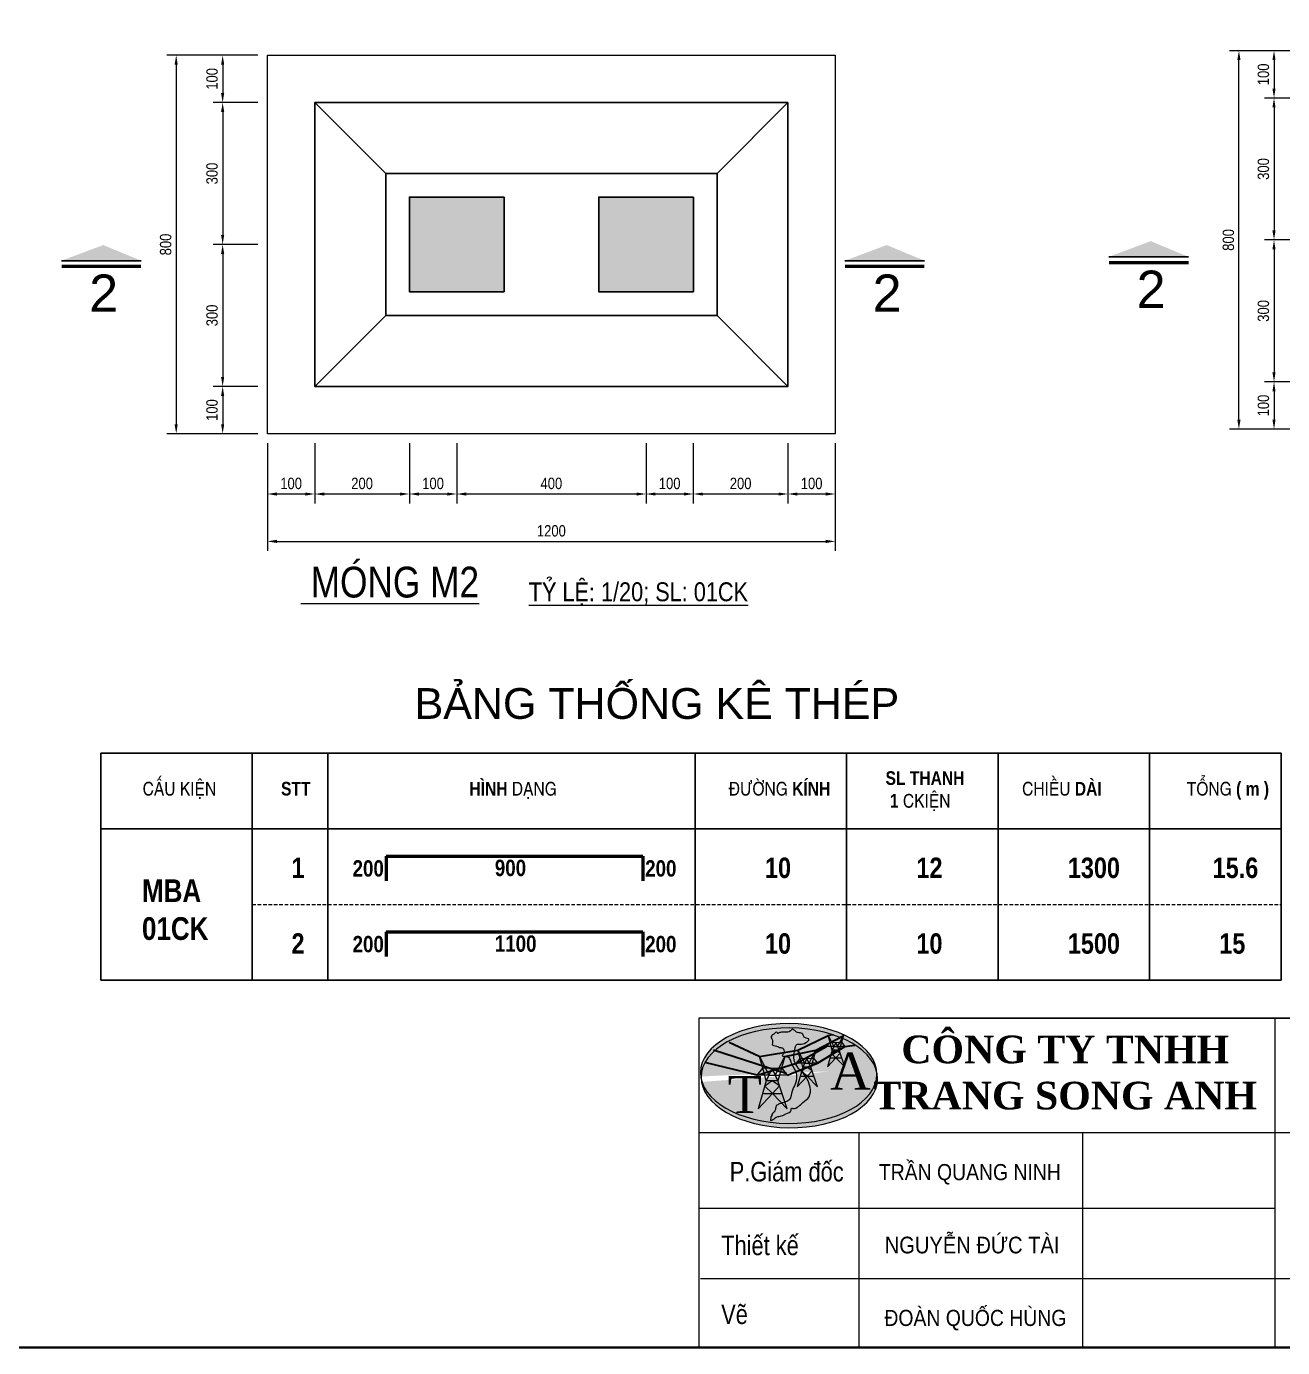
# Model space of a CAD drawing. Header units: millimetres. Extents: x 330554 to 656471, y 11007 to 130943.
# Drawn here: x 468851 to 482124, y 37402 to 51364 of the extents above; entities that cross this region are included whole.
import ezdxf
from ezdxf.enums import TextEntityAlignment as Align

# ---------------------------------------------------------------- set-up
doc = ezdxf.new("R2010")
doc.units = ezdxf.units.MM
doc.header["$LTSCALE"] = 6
doc.linetypes.add('HIDDEN', pattern=[9.525, 6.35, -3.175])
for name, color, linetype, lineweight in [('6', 6, 'Continuous', 50), ('8', 8, 'Continuous', 9), ('Duongcoban', 4, 'Continuous', 30), ('Khung', 7, 'Continuous', 20), ('Khung ten', 7, 'Continuous', 20), ('netlonkhungten', 32, 'Continuous', 35), ('Text', 7, 'Continuous', 13), ('TUONG', 2, 'Continuous', 25)]:
    doc.layers.add(name, color=color, linetype=linetype, lineweight=lineweight)
doc.layers.add('DO', color=1, linetype='Continuous')
doc.layers.add('MONG', color=62, linetype='Continuous')
doc.styles.add('SOLID', font='VHELVEB.TTF')
doc.styles.get("Standard").update_dxf_attribs({"font": 'VHELVCN.TTF', "height": 120})
doc.styles.add('VN', font='VHELVEN.TTF')
doc.styles.add('VNI-Time', font='VTIMESN.TTF', dxfattribs={"width": 0.9})
doc.styles.add('VSIMPLEX', font='VHELVCN.TTF', dxfattribs={"height": 100})
doc.dimstyles.new('kt-20', dxfattribs={"dimtxt": 120, "dimasz": 100, "dimexe": 100, "dimexo": 100, "dimgap": 50, "dimtad": 1, "dimtoh": 1, "dimdec": 0, "dimlfac": 0.2, "dimzin": 1, "dimdsep": 46, "dimtxsty": 'Standard', "dimcen": 50, "dimdle": 100, "dimclrd": 8, "dimclre": 8, "dimclrt": 7, "dimadec": 0, "dimazin": 0, "dimtfac": 1, "dimtdec": 0, "dimtix": 1, "dimtofl": 0, "dimtmove": 0, "dimatfit": 3, "dimfxl": 100, "dimtolj": 1, "dimtzin": 1, "dimlwd": 9, "dimlwe": 5, "dimarcsym": 0})

# ---------------------------------------------------------------- blocks, each defined once
blk = doc.blocks.new('*D512')
at = {"layer": '8', "color": 8, "lineweight": 5, "transparency": 16777216}
for p, q in [((471298, 51060), (470825, 51060)), ((471298, 50560), (470825, 50560))]:
    blk.add_line(p, q, dxfattribs=at)
at = {"layer": '8', "color": 8, "lineweight": 9, "transparency": 16777216}
blk.add_line((470925, 50960), (470925, 50660), dxfattribs=at)
at = {"layer": '8', "color": 8, "transparency": 16777216}
for points in [[(470908, 50960), (470941, 50960), (470925, 51060)], [(470908, 50660), (470941, 50660), (470925, 50560)]]:
    blk.add_solid(points, dxfattribs=at)
at = {"layer": 'Defpoints', "color": 0, "transparency": 16777216}
for p in [(471398, 51060), (470925, 50560), (471398, 50560)]:
    blk.add_point(p, dxfattribs=at)
at = {"layer": '8', "color": 7, "transparency": 16777216, "insert": (470813, 50810), "char_height": 120, "attachment_point": 5, "rotation": 90}
blk.add_mtext('\\A1;100', dxfattribs=at)
blk = doc.blocks.new('*D390')
at = {"layer": '8', "color": 8, "lineweight": 5, "transparency": 16777216}
for p, q in [((471298, 50560), (470825, 50560)), ((471298, 49060), (470825, 49060))]:
    blk.add_line(p, q, dxfattribs=at)
at = {"layer": '8', "color": 8, "lineweight": 9, "transparency": 16777216}
blk.add_line((470925, 50460), (470925, 49160), dxfattribs=at)
at = {"layer": '8', "color": 8, "transparency": 16777216}
for points in [[(470908, 50460), (470941, 50460), (470925, 50560)], [(470908, 49160), (470941, 49160), (470925, 49060)]]:
    blk.add_solid(points, dxfattribs=at)
at = {"layer": 'Defpoints', "color": 0, "transparency": 16777216}
for p in [(471398, 50560), (470925, 49060), (471398, 49060)]:
    blk.add_point(p, dxfattribs=at)
at = {"layer": '8', "color": 7, "transparency": 16777216, "insert": (470813, 49810), "char_height": 120, "attachment_point": 5, "rotation": 90}
blk.add_mtext('\\A1;300', dxfattribs=at)
blk = doc.blocks.new('*D513')
at = {"layer": '8', "color": 8, "lineweight": 5, "transparency": 16777216}
for p, q in [((471298, 49060), (470825, 49060)), ((471298, 47560), (470825, 47560))]:
    blk.add_line(p, q, dxfattribs=at)
at = {"layer": '8', "color": 8, "lineweight": 9, "transparency": 16777216}
blk.add_line((470925, 48960), (470925, 47660), dxfattribs=at)
at = {"layer": '8', "color": 8, "transparency": 16777216}
for points in [[(470908, 48960), (470941, 48960), (470925, 49060)], [(470908, 47660), (470941, 47660), (470925, 47560)]]:
    blk.add_solid(points, dxfattribs=at)
at = {"layer": 'Defpoints', "color": 0, "transparency": 16777216}
for p in [(471398, 49060), (470925, 47560), (471398, 47560)]:
    blk.add_point(p, dxfattribs=at)
at = {"layer": '8', "color": 7, "transparency": 16777216, "insert": (470813, 48310), "char_height": 120, "attachment_point": 5, "rotation": 90}
blk.add_mtext('\\A1;300', dxfattribs=at)
blk = doc.blocks.new('*D514')
at = {"layer": '8', "color": 8, "lineweight": 5, "transparency": 16777216}
for p, q in [((471298, 47560), (470825, 47560)), ((471298, 47060), (470825, 47060))]:
    blk.add_line(p, q, dxfattribs=at)
at = {"layer": '8', "color": 8, "lineweight": 9, "transparency": 16777216}
blk.add_line((470925, 47460), (470925, 47160), dxfattribs=at)
at = {"layer": '8', "color": 8, "transparency": 16777216}
for points in [[(470908, 47460), (470941, 47460), (470925, 47560)], [(470908, 47160), (470941, 47160), (470925, 47060)]]:
    blk.add_solid(points, dxfattribs=at)
at = {"layer": 'Defpoints', "color": 0, "transparency": 16777216}
for p in [(471398, 47560), (470925, 47060), (471398, 47060)]:
    blk.add_point(p, dxfattribs=at)
at = {"layer": '8', "color": 7, "transparency": 16777216, "insert": (470813, 47310), "char_height": 120, "attachment_point": 5, "rotation": 90}
blk.add_mtext('\\A1;100', dxfattribs=at)
blk = doc.blocks.new('*D515')
at = {"layer": '8', "color": 8, "lineweight": 5, "transparency": 16777216}
for p, q in [((471298, 51060), (470334, 51060)), ((471298, 47060), (470334, 47060))]:
    blk.add_line(p, q, dxfattribs=at)
at = {"layer": '8', "color": 8, "lineweight": 9, "transparency": 16777216}
blk.add_line((470434, 50960), (470434, 47160), dxfattribs=at)
at = {"layer": '8', "color": 8, "transparency": 16777216}
for points in [[(470417, 50960), (470450, 50960), (470434, 51060)], [(470417, 47160), (470450, 47160), (470434, 47060)]]:
    blk.add_solid(points, dxfattribs=at)
at = {"layer": 'Defpoints', "color": 0, "transparency": 16777216}
for p in [(471398, 51060), (470434, 47060), (471398, 47060)]:
    blk.add_point(p, dxfattribs=at)
at = {"layer": '8', "color": 7, "transparency": 16777216, "insert": (470323, 49060), "char_height": 120, "attachment_point": 5, "rotation": 90}
blk.add_mtext('\\A1;800', dxfattribs=at)
blk = doc.blocks.new('*D516')
at = {"layer": '8', "color": 8, "lineweight": 5, "transparency": 16777216}
for p, q in [((471398, 46960), (471398, 46323)), ((471898, 46960), (471898, 46323))]:
    blk.add_line(p, q, dxfattribs=at)
at = {"layer": '8', "color": 8, "lineweight": 9, "transparency": 16777216}
blk.add_line((471498, 46423), (471798, 46423), dxfattribs=at)
at = {"layer": '8', "color": 8, "transparency": 16777216}
for points in [[(471498, 46439), (471498, 46406), (471398, 46423)], [(471798, 46439), (471798, 46406), (471898, 46423)]]:
    blk.add_solid(points, dxfattribs=at)
at = {"layer": 'Defpoints', "color": 0, "transparency": 16777216}
for p in [(471398, 47060), (471898, 47060), (471898, 46423)]:
    blk.add_point(p, dxfattribs=at)
at = {"layer": '8', "color": 7, "transparency": 16777216, "insert": (471648, 46534), "char_height": 120, "attachment_point": 5}
blk.add_mtext('\\A1;100', dxfattribs=at)
blk = doc.blocks.new('*D391')
at = {"layer": '8', "color": 8, "lineweight": 5, "transparency": 16777216}
for p, q in [((471898, 46960), (471898, 46323)), ((472898, 46960), (472898, 46323))]:
    blk.add_line(p, q, dxfattribs=at)
at = {"layer": '8', "color": 8, "lineweight": 9, "transparency": 16777216}
blk.add_line((471998, 46423), (472798, 46423), dxfattribs=at)
at = {"layer": '8', "color": 8, "transparency": 16777216}
for points in [[(471998, 46439), (471998, 46406), (471898, 46423)], [(472798, 46439), (472798, 46406), (472898, 46423)]]:
    blk.add_solid(points, dxfattribs=at)
at = {"layer": 'Defpoints', "color": 0, "transparency": 16777216}
for p in [(471898, 47060), (472898, 47060), (472898, 46423)]:
    blk.add_point(p, dxfattribs=at)
at = {"layer": '8', "color": 7, "transparency": 16777216, "insert": (472398, 46534), "char_height": 120, "attachment_point": 5}
blk.add_mtext('\\A1;200', dxfattribs=at)
blk = doc.blocks.new('*D392')
at = {"layer": '8', "color": 8, "lineweight": 5, "transparency": 16777216}
for p, q in [((472898, 46960), (472898, 46323)), ((473398, 46960), (473398, 46323))]:
    blk.add_line(p, q, dxfattribs=at)
at = {"layer": '8', "color": 8, "lineweight": 9, "transparency": 16777216}
blk.add_line((472998, 46423), (473298, 46423), dxfattribs=at)
at = {"layer": '8', "color": 8, "transparency": 16777216}
for points in [[(472998, 46439), (472998, 46406), (472898, 46423)], [(473298, 46439), (473298, 46406), (473398, 46423)]]:
    blk.add_solid(points, dxfattribs=at)
at = {"layer": 'Defpoints', "color": 0, "transparency": 16777216}
for p in [(472898, 47060), (473398, 47060), (473398, 46423)]:
    blk.add_point(p, dxfattribs=at)
at = {"layer": '8', "color": 7, "transparency": 16777216, "insert": (473148, 46534), "char_height": 120, "attachment_point": 5}
blk.add_mtext('\\A1;100', dxfattribs=at)
blk = doc.blocks.new('*D393')
at = {"layer": '8', "color": 8, "lineweight": 5, "transparency": 16777216}
for p, q in [((473398, 46960), (473398, 46323)), ((475398, 46960), (475398, 46323))]:
    blk.add_line(p, q, dxfattribs=at)
at = {"layer": '8', "color": 8, "lineweight": 9, "transparency": 16777216}
blk.add_line((473498, 46423), (475298, 46423), dxfattribs=at)
at = {"layer": '8', "color": 8, "transparency": 16777216}
for points in [[(473498, 46439), (473498, 46406), (473398, 46423)], [(475298, 46439), (475298, 46406), (475398, 46423)]]:
    blk.add_solid(points, dxfattribs=at)
at = {"layer": 'Defpoints', "color": 0, "transparency": 16777216}
for p in [(473398, 47060), (475398, 47060), (475398, 46423)]:
    blk.add_point(p, dxfattribs=at)
at = {"layer": '8', "color": 7, "transparency": 16777216, "insert": (474398, 46534), "char_height": 120, "attachment_point": 5}
blk.add_mtext('\\A1;400', dxfattribs=at)
blk = doc.blocks.new('*D394')
at = {"layer": '8', "color": 8, "lineweight": 5, "transparency": 16777216}
for p, q in [((475398, 46960), (475398, 46323)), ((475898, 46960), (475898, 46323))]:
    blk.add_line(p, q, dxfattribs=at)
at = {"layer": '8', "color": 8, "lineweight": 9, "transparency": 16777216}
blk.add_line((475498, 46423), (475798, 46423), dxfattribs=at)
at = {"layer": '8', "color": 8, "transparency": 16777216}
for points in [[(475498, 46439), (475498, 46406), (475398, 46423)], [(475798, 46439), (475798, 46406), (475898, 46423)]]:
    blk.add_solid(points, dxfattribs=at)
at = {"layer": 'Defpoints', "color": 0, "transparency": 16777216}
for p in [(475398, 47060), (475898, 47060), (475898, 46423)]:
    blk.add_point(p, dxfattribs=at)
at = {"layer": '8', "color": 7, "transparency": 16777216, "insert": (475648, 46534), "char_height": 120, "attachment_point": 5}
blk.add_mtext('\\A1;100', dxfattribs=at)
blk = doc.blocks.new('*D395')
at = {"layer": '8', "color": 8, "lineweight": 5, "transparency": 16777216}
for p, q in [((475898, 46960), (475898, 46323)), ((476898, 46960), (476898, 46323))]:
    blk.add_line(p, q, dxfattribs=at)
at = {"layer": '8', "color": 8, "lineweight": 9, "transparency": 16777216}
blk.add_line((475998, 46423), (476798, 46423), dxfattribs=at)
at = {"layer": '8', "color": 8, "transparency": 16777216}
for points in [[(475998, 46439), (475998, 46406), (475898, 46423)], [(476798, 46439), (476798, 46406), (476898, 46423)]]:
    blk.add_solid(points, dxfattribs=at)
at = {"layer": 'Defpoints', "color": 0, "transparency": 16777216}
for p in [(475898, 47060), (476898, 47060), (476898, 46423)]:
    blk.add_point(p, dxfattribs=at)
at = {"layer": '8', "color": 7, "transparency": 16777216, "insert": (476398, 46534), "char_height": 120, "attachment_point": 5}
blk.add_mtext('\\A1;200', dxfattribs=at)
blk = doc.blocks.new('*D517')
at = {"layer": '8', "color": 8, "lineweight": 5, "transparency": 16777216}
for p, q in [((476898, 46960), (476898, 46323)), ((477398, 46960), (477398, 46323))]:
    blk.add_line(p, q, dxfattribs=at)
at = {"layer": '8', "color": 8, "lineweight": 9, "transparency": 16777216}
blk.add_line((476998, 46423), (477298, 46423), dxfattribs=at)
at = {"layer": '8', "color": 8, "transparency": 16777216}
for points in [[(476998, 46439), (476998, 46406), (476898, 46423)], [(477298, 46439), (477298, 46406), (477398, 46423)]]:
    blk.add_solid(points, dxfattribs=at)
at = {"layer": 'Defpoints', "color": 0, "transparency": 16777216}
for p in [(476898, 47060), (477398, 47060), (477398, 46423)]:
    blk.add_point(p, dxfattribs=at)
at = {"layer": '8', "color": 7, "transparency": 16777216, "insert": (477148, 46534), "char_height": 120, "attachment_point": 5}
blk.add_mtext('\\A1;100', dxfattribs=at)
blk = doc.blocks.new('*D518')
at = {"layer": '8', "color": 8, "lineweight": 5, "transparency": 16777216}
for p, q in [((471398, 46960), (471398, 45822)), ((477398, 46960), (477398, 45822))]:
    blk.add_line(p, q, dxfattribs=at)
at = {"layer": '8', "color": 8, "lineweight": 9, "transparency": 16777216}
blk.add_line((471498, 45922), (477298, 45922), dxfattribs=at)
at = {"layer": '8', "color": 8, "transparency": 16777216}
for points in [[(471498, 45939), (471498, 45905), (471398, 45922)], [(477298, 45939), (477298, 45905), (477398, 45922)]]:
    blk.add_solid(points, dxfattribs=at)
at = {"layer": 'Defpoints', "color": 0, "transparency": 16777216}
for p in [(471398, 47060), (477398, 47060), (477398, 45922)]:
    blk.add_point(p, dxfattribs=at)
at = {"layer": '8', "color": 7, "transparency": 16777216, "insert": (474398, 46033), "char_height": 120, "attachment_point": 5}
blk.add_mtext('\\A1;1200', dxfattribs=at)
blk = doc.blocks.new('74')
at = {"layer": '6'}
blk.add_line((794681.6, -25891.6), (796376.4, -25891.6), dxfattribs=at)
at = {"layer": '6', "linetype": 'ByBlock'}
for p, q in [((794681.6, -25891.6), (794681.6, -26055.8)), ((796376.4, -25891.6), (796376.4, -26055.8))]:
    blk.add_line(p, q, dxfattribs=at)
blk = doc.blocks.new('*D487')
at = {"layer": '8', "color": 8, "lineweight": 5, "transparency": 16777216}
for p, q in [((482459, 47608), (481934, 47608)), ((482459, 47108), (481934, 47108))]:
    blk.add_line(p, q, dxfattribs=at)
at = {"layer": '8', "color": 8, "lineweight": 9, "transparency": 16777216}
blk.add_line((482034, 47508), (482034, 47208), dxfattribs=at)
at = {"layer": '8', "color": 8, "transparency": 16777216}
for points in [[(482017, 47508), (482050, 47508), (482034, 47608)], [(482017, 47208), (482050, 47208), (482034, 47108)]]:
    blk.add_solid(points, dxfattribs=at)
at = {"layer": 'Defpoints', "color": 0, "transparency": 16777216}
for p in [(482559, 47608), (482034, 47108), (482559, 47108)]:
    blk.add_point(p, dxfattribs=at)
at = {"layer": '8', "color": 7, "transparency": 16777216, "insert": (481922, 47358), "char_height": 120, "attachment_point": 5, "rotation": 90}
blk.add_mtext('\\A1;100', dxfattribs=at)
blk = doc.blocks.new('*D367')
at = {"layer": '8', "color": 8, "lineweight": 5, "transparency": 16777216}
for p, q in [((482459, 49108), (481934, 49108)), ((482459, 47608), (481934, 47608))]:
    blk.add_line(p, q, dxfattribs=at)
at = {"layer": '8', "color": 8, "lineweight": 9, "transparency": 16777216}
blk.add_line((482034, 49008), (482034, 47708), dxfattribs=at)
at = {"layer": '8', "color": 8, "transparency": 16777216}
for points in [[(482017, 49008), (482050, 49008), (482034, 49108)], [(482017, 47708), (482050, 47708), (482034, 47608)]]:
    blk.add_solid(points, dxfattribs=at)
at = {"layer": 'Defpoints', "color": 0, "transparency": 16777216}
for p in [(482559, 49108), (482034, 47608), (482559, 47608)]:
    blk.add_point(p, dxfattribs=at)
at = {"layer": '8', "color": 7, "transparency": 16777216, "insert": (481922, 48358), "char_height": 120, "attachment_point": 5, "rotation": 90}
blk.add_mtext('\\A1;300', dxfattribs=at)
blk = doc.blocks.new('*D368')
at = {"layer": '8', "color": 8, "lineweight": 5, "transparency": 16777216}
for p, q in [((482459, 50608), (481934, 50608)), ((482459, 49108), (481934, 49108))]:
    blk.add_line(p, q, dxfattribs=at)
at = {"layer": '8', "color": 8, "lineweight": 9, "transparency": 16777216}
blk.add_line((482034, 50508), (482034, 49208), dxfattribs=at)
at = {"layer": '8', "color": 8, "transparency": 16777216}
for points in [[(482017, 50508), (482050, 50508), (482034, 50608)], [(482017, 49208), (482050, 49208), (482034, 49108)]]:
    blk.add_solid(points, dxfattribs=at)
at = {"layer": 'Defpoints', "color": 0, "transparency": 16777216}
for p in [(482559, 50608), (482034, 49108), (482559, 49108)]:
    blk.add_point(p, dxfattribs=at)
at = {"layer": '8', "color": 7, "transparency": 16777216, "insert": (481922, 49858), "char_height": 120, "attachment_point": 5, "rotation": 90}
blk.add_mtext('\\A1;300', dxfattribs=at)
blk = doc.blocks.new('*D488')
at = {"layer": '8', "color": 8, "lineweight": 5, "transparency": 16777216}
for p, q in [((482459, 51108), (481934, 51108)), ((482459, 50608), (481934, 50608))]:
    blk.add_line(p, q, dxfattribs=at)
at = {"layer": '8', "color": 8, "lineweight": 9, "transparency": 16777216}
blk.add_line((482034, 51008), (482034, 50708), dxfattribs=at)
at = {"layer": '8', "color": 8, "transparency": 16777216}
for points in [[(482017, 51008), (482050, 51008), (482034, 51108)], [(482017, 50708), (482050, 50708), (482034, 50608)]]:
    blk.add_solid(points, dxfattribs=at)
at = {"layer": 'Defpoints', "color": 0, "transparency": 16777216}
for p in [(482559, 51108), (482034, 50608), (482559, 50608)]:
    blk.add_point(p, dxfattribs=at)
at = {"layer": '8', "color": 7, "transparency": 16777216, "insert": (481922, 50858), "char_height": 120, "attachment_point": 5, "rotation": 90}
blk.add_mtext('\\A1;100', dxfattribs=at)
blk = doc.blocks.new('*D490')
at = {"layer": '8', "color": 8, "lineweight": 5, "transparency": 16777216}
for p, q in [((482459, 51108), (481563, 51108)), ((482459, 47108), (481563, 47108))]:
    blk.add_line(p, q, dxfattribs=at)
at = {"layer": '8', "color": 8, "lineweight": 9, "transparency": 16777216}
blk.add_line((481663, 47208), (481663, 51008), dxfattribs=at)
at = {"layer": '8', "color": 8, "transparency": 16777216}
for points in [[(481646, 51008), (481680, 51008), (481663, 51108)], [(481646, 47208), (481680, 47208), (481663, 47108)]]:
    blk.add_solid(points, dxfattribs=at)
at = {"layer": 'Defpoints', "color": 0, "transparency": 16777216}
for p in [(481663, 51108), (482559, 51108), (482559, 47108)]:
    blk.add_point(p, dxfattribs=at)
at = {"layer": '8', "color": 7, "transparency": 16777216, "insert": (481552, 49108), "char_height": 120, "attachment_point": 5, "rotation": 90}
blk.add_mtext('\\A1;800', dxfattribs=at)
blk = doc.blocks.new('COTLOGO')
at = {"layer": 'Khung'}
for p, q in [((31212.1, 146981.8), (31220.3, 146966)), ((31216.6, 146966), (31212.1, 146981.8)), ((31238.4, 146966.1), (31246.5, 146981.8)), ((31246.5, 146981.8), (31242.1, 146966.5)), ((31246.5, 146981.8), (31242.1, 146966.5)), ((31209, 146956.8), (31216.6, 146966)), ((31220.3, 146966), (31216.6, 146966)), ((31219.3, 146956.8), (31216.6, 146966)), ((31220.3, 146966), (31238.6, 146966.4)), ((31220.3, 146966), (31225, 146956.8)), ((31229.3, 146966.2), (31221.5, 146949)), ((31237.1, 146949), (31229.3, 146966.2)), ((31233.6, 146956.8), (31238.4, 146966.1)), ((31238.6, 146966.4), (31242.1, 146966.5)), ((31242.1, 146966.5), (31239.3, 146956.8)), ((31242.1, 146966.5), (31249.6, 146956.8)), ((31219.3, 146956.8), (31209, 146956.8)), ((31221.5, 146949), (31210.6, 146911.5)), ((31225, 146956.8), (31219.3, 146956.8)), ((31221.5, 146949), (31219.3, 146956.8)), ((31229.3, 146949), (31219.3, 146941.7)), ((31237.1, 146949), (31221.5, 146949)), ((31225, 146956.8), (31233.6, 146956.8)), ((31239.4, 146942.1), (31229.3, 146949)), ((31233.6, 146956.8), (31239.3, 146956.8)), ((31239.3, 146956.8), (31237.1, 146949)), ((31249.6, 146911.5), (31237.1, 146949)), ((31249.6, 146956.8), (31239.3, 146956.8)), ((31210.6, 146911.5), (31229.7, 146931.8)), ((31216.5, 146931.8), (31242.8, 146931.8)), ((31219.3, 146941.7), (31229.7, 146931.8)), ((31229.7, 146931.8), (31239.4, 146942.1)), ((31229.7, 146931.8), (31249.6, 146911.5))]:
    blk.add_line(p, q, dxfattribs=at)
blk.add_lwpolyline([(31237.1, 146949), (31229.3, 146966.2), (31221.5, 146949)], dxfattribs=at)
blk = doc.blocks.new('LOGOTRANGSONGANH')
at = {"layer": 'Duongcoban'}
h = blk.add_hatch(color=2, dxfattribs=at)
edge = h.paths.add_edge_path()
edge.add_ellipse((31307.7, 148603.9), major_axis=(-401.5, 4.4), ratio=0.565575, start_angle=-176.76663, end_angle=8.26912)
edge.add_line((30908.8, 148589.6), (30909.5, 148589.8))
edge.add_ellipse((31311, 148584), major_axis=(-401.5, 4.4), ratio=0.565575, start_angle=235.14402, end_angle=359.62254, ccw=False)
edge.add_line((31542.5, 148767.8), (31555.4, 148774.6))
edge.add_line((31555.4, 148774.6), (31556.7, 148777))
edge.add_line((31556.7, 148777), (31552.8, 148763.5))
edge.add_ellipse((31311, 148584), major_axis=(-401.5, 4.4), ratio=0.565575, start_angle=188.26912, end_angle=233.32082, ccw=False)
at = {"layer": 'Khung ten'}
h = blk.add_hatch(color=256, dxfattribs=at)
edge = h.paths.add_edge_path()
edge.add_ellipse((31311, 148584), major_axis=(-401.5, 4.4), ratio=0.565575, start_angle=188.26912, end_angle=359.62254, ccw=False)
edge.add_ellipse((31307.7, 148603.9), major_axis=(-401.5, 4.4), ratio=0.565575, start_angle=-176.76663, end_angle=8.26912)
edge.add_line((30908.8, 148589.6), (30909.5, 148589.8))
h = blk.add_hatch(color=256, dxfattribs=at)
edge = h.paths.add_edge_path()
edge.add_ellipse((31307.7, 148603.9), major_axis=(-401.5, 4.4), ratio=0.565575, start_angle=8.26912, end_angle=183.23337, ccw=False)
edge.add_ellipse((31311, 148584), major_axis=(-401.5, 4.4), ratio=0.565575, start_angle=3.23337, end_angle=188.26912)
h = blk.add_hatch(color=256, dxfattribs=at)
edge = h.paths.add_edge_path()
edge.add_ellipse((31307.7, 148603.9), major_axis=(-401.5, 4.4), ratio=0.565575, start_angle=8.26912, end_angle=183.23337, ccw=False)
edge.add_ellipse((31311, 148584), major_axis=(-401.5, 4.4), ratio=0.565575, start_angle=3.23337, end_angle=188.26912)
at = {"layer": 'Text'}
h = blk.add_hatch(color=256, dxfattribs=at)
h.set_gradient(color1=(0, 0, 255), one_color=1, tint=1)
edge = h.paths.add_edge_path()
edge.add_ellipse((31307.7, 148603.9), major_axis=(-401.5, 4.4), ratio=0.565575, start_angle=-176.76663, end_angle=8.26912)
edge.add_line((30908.8, 148589.6), (30909.5, 148589.8))
edge.add_ellipse((31311, 148584), major_axis=(-401.5, 4.4), ratio=0.565575, start_angle=235.14402, end_angle=359.62254, ccw=False)
edge.add_line((31542.5, 148767.8), (31555.4, 148774.6))
edge.add_line((31555.4, 148774.6), (31556.7, 148777))
edge.add_line((31556.7, 148777), (31552.8, 148763.5))
edge.add_ellipse((31311, 148584), major_axis=(-401.5, 4.4), ratio=0.565575, start_angle=188.26912, end_angle=233.32082, ccw=False)
edge = h.paths.add_edge_path()
edge.add_ellipse((31311, 148584), major_axis=(-401.5, 4.4), ratio=0.565575, start_angle=3.23337, end_angle=188.26912)
edge.add_ellipse((31307.7, 148603.9), major_axis=(-401.5, 4.4), ratio=0.565575, start_angle=8.26912, end_angle=183.23337, ccw=False)
h = blk.add_hatch(color=256, dxfattribs=at)
edge = h.paths.add_edge_path()
edge.add_spline(control_points=[(31279.9, 148791.4), (31283.4, 148791.8), (31295.3, 148793), (31313.1, 148790.9), (31323.4, 148810.8), (31337.4, 148796.4), (31350.8, 148787.1), (31371.9, 148791.4), (31374.9, 148771.1), (31385.9, 148763.4), (31413.3, 148762.3), (31371.5, 148729.4), (31343.7, 148741.8), (31332.6, 148703.2), (31327.1, 148670.8), (31343.4, 148638.6), (31359.3, 148619.3), (31378.1, 148601.9), (31395.9, 148574.6), (31407.7, 148541.4), (31408, 148495.7), (31374.7, 148474.5), (31353.3, 148453.3), (31335.3, 148442.5), (31318.6, 148447.2), (31320.8, 148426.5), (31298.6, 148424.6), (31285.2, 148413.6), (31273.9, 148411.1), (31264.6, 148408.4), (31254.7, 148408.1), (31243.9, 148400.6), (31237, 148393.9), (31223.3, 148386.5), (31227.5, 148398.4), (31225.2, 148405), (31230.4, 148409.7), (31231.6, 148422.1), (31250.3, 148432), (31246.5, 148457.6), (31270.8, 148467.7), (31291, 148473.3), (31320.7, 148486.8), (31319.7, 148524.4), (31341.9, 148559.4), (31348.7, 148603.4), (31326, 148635.2), (31316.7, 148659.3), (31308.4, 148685.3), (31269.6, 148678.7), (31287.9, 148696.8), (31287.8, 148710.2), (31280.9, 148721.7), (31266.5, 148721.2), (31255, 148730.6), (31227.7, 148731.3), (31240.1, 148753.8), (31222.9, 148768.5), (31235, 148781.8), (31243.7, 148784.8), (31248.4, 148791.4), (31256.5, 148792.8), (31258.4, 148783.2), (31263.4, 148790.3), (31270.6, 148791.3), (31276.6, 148791.4), (31279.9, 148791.4)], knot_values=[0, 0, 0, 0, 10.773567, 36.453253, 45.467944, 66.304528, 75.394476, 97.72162, 113.438285, 125.691122, 137.561709, 178.241766, 199.70113, 215.454863, 279.050772, 301.404412, 320.192795, 354.292474, 377.700084, 416.933464, 461.046809, 499.368775, 526.36929, 553.493597, 559.326846, 568.25424, 596.840814, 609.577735, 620.601304, 630.959304, 638.68193, 649.840298, 667.688051, 673.556752, 684.49326, 689.149317, 694.14707, 702.739777, 724.96225, 747.389868, 765.56329, 794.088827, 815.415753, 854.767285, 890.123291, 942.363889, 973.99518, 1003.178887, 1022.105113, 1049.27204, 1062.832724, 1076.02929, 1089.833819, 1096.09008, 1116.705884, 1137.436129, 1150.673139, 1174.702872, 1185.098835, 1197.262798, 1201.670622, 1209.468078, 1215.08546, 1219.532908, 1227.492771, 1237.449043, 1237.449043, 1237.449043, 1237.449043], degree=3, periodic=0)
at = {"color": 7}
blk.add_line((31487.9, 148776.7), (31513.4, 148779.4), dxfattribs=at)
at = {"layer": 'Duongcoban', "color": 2}
for p, q in [((31350.2, 148709.8), (31487, 148777)), ((31431.5, 148709.8), (31555.4, 148774.6)), ((31299.6, 148601.7), (30966.6, 148709.8)), ((31174.4, 148681.3), (31037.8, 148745.7)), ((31174.6, 148681.4), (31350.2, 148709.8)), ((31290.7, 148681.4), (31431.5, 148709.8)), ((31342.8, 148650.6), (31480.7, 148726.3)), ((31438.9, 148650.6), (31563, 148726.3)), ((31563, 148726.3), (31608.3, 148733.1)), ((31164.1, 148596.9), (30927.1, 148654.6)), ((31164.1, 148596.9), (31342.8, 148650.6)), ((31301.3, 148596.9), (31438.9, 148650.6))]:
    blk.add_line(p, q, dxfattribs=at)
at = {"layer": 'Text', "extrusion": (0, 0, -1)}
for centre in [(31307.7, 148603.9), (31311, 148584)]:
    blk.add_ellipse(centre, major_axis=(-401.5, 4.4), ratio=0.565575, dxfattribs=at)
at = {"layer": 'Text'}
blk.add_spline([(31279.9, 148791.4), (31290.6, 148792.2), (31315.7, 148797.8), (31321.7, 148804.6), (31340.1, 148794.9), (31347.9, 148790.2), (31369.8, 148785.5), (31377, 148771.6), (31386.9, 148764.4), (31398.5, 148761.6), (31366.2, 148736.9), (31344.7, 148736), (31338.1, 148721.7), (31334.8, 148658.2), (31344.7, 148638.2), (31356.3, 148623.4), (31379.5, 148598.4), (31392.4, 148578.8), (31405.1, 148541.8), (31400.7, 148497.9), (31372.9, 148471.5), (31352.4, 148454), (31326.7, 148445.2), (31320.9, 148445.5), (31318.8, 148436.8), (31295.3, 148420.6), (31284.3, 148414.1), (31273.7, 148410.9), (31263.6, 148408.7), (31256, 148407.5), (31246.3, 148402), (31232, 148391.3), (31226.5, 148389.2), (31226.4, 148400.1), (31226.2, 148404.8), (31228.9, 148408.9), (31231.9, 148417), (31245.7, 148434.4), (31251.4, 148456.1), (31266.8, 148465.7), (31293.7, 148475), (31312.1, 148485.9), (31323.5, 148523.5), (31337.3, 148556.1), (31341.5, 148608.2), (31326.9, 148636.2), (31315.6, 148663.2), (31305.1, 148678.9), (31278.7, 148685.3), (31285.7, 148696.9), (31286.5, 148710.1), (31278, 148720.9), (31271.7, 148721.7), (31252.3, 148728.7), (31233, 148736.2), (31235.1, 148749.2), (31228.4, 148772.3), (31234.8, 148780.4), (31245, 148787.1), (31248.1, 148790.2), (31255.9, 148790.2), (31259, 148785.5), (31262.5, 148788.4), (31270, 148791), (31279.9, 148791.4)], degree=3, dxfattribs=at)
at = {"layer": 'Duongcoban', "color": 2}
for p, xscale, yscale, zscale in [((-31811.2, -149302), 2.028000000002066, 2.028000000005704, 2.028000000000612), ((-42497.7, -199049.1), 2.366000000001804, 2.36600000000908, 2.366000000000713), ((-74322.4, -348117), 3.380000000001019, 3.380000000004657, 3.380000000001019)]:
    blk.add_blockref('COTLOGO', p, dxfattribs=dict(at, xscale=xscale, yscale=yscale, zscale=zscale))
at = {"layer": 'Text', "char_height": 169, "width": 2273.213, "attachment_point": 1}
for s, insert in [('{\\fTimes New Roman|b0|i0|c0|p18;A}', (31496.5, 148699.1)), ('{\\fTimes New Roman|b0|i0|c0|p18;T}', (31030.7, 148592.8))]:
    blk.add_mtext(s, dxfattribs=dict(at, insert=insert))

msp = doc.modelspace()

# ---------------------------------------------------------------- hatches: boundary and pattern name
at = {"layer": 'MONG'}
for points in [[(473898.374, 48560.187), (473898.374, 49560.187), (472898.374, 49560.187), (472898.374, 48560.187)], [(475898.374, 48560.187), (475898.374, 49560.187), (474898.374, 49560.187), (474898.374, 48560.187)]]:
    msp.add_hatch(color=256, dxfattribs=at).paths.add_polyline_path(points)

# ---------------------------------------------------------------- linework, layer by layer
at = {"layer": '8', "linetype": 'HIDDEN'}
msp.add_line((471237.412, 42085.71), (482108.608, 42085.71), dxfattribs=at)
at = {"layer": '8'}
msp.add_lwpolyline([(477398.374, 51060.187), (477398.374, 47060.187), (471398.374, 47060.187), (471398.374, 51060.187)], close=True, dxfattribs=at)
at = {"layer": 'DO', "color": 2}
for p, q in [((469222.271, 48888.755), (470062.271, 48888.755)), ((477500.27, 48888.755), (478340.27, 48888.755)), ((480290.124, 48929.803), (481130.124, 48929.803))]:
    msp.add_line(p, q, dxfattribs=at)
at = {"layer": 'DO', "color": 2, "const_width": 35}
for points in [[(480290.124, 48869.259), (481130.348, 48869.259)], [(469222.271, 48828.211), (470062.496, 48828.211)], [(477500.27, 48828.211), (478340.495, 48828.211)]]:
    msp.add_lwpolyline(points, dxfattribs=at)
at = {"layer": 'DO'}
for points in [[(469222.271, 48888.755), (469663.085, 49053.918), (470062.271, 48888.755)], [(477500.27, 48888.755), (477941.083, 49053.918), (478340.27, 48888.755)], [(480290.124, 48929.803), (480730.937, 49094.965), (481130.124, 48929.803)]]:
    msp.add_solid(points, dxfattribs=at)
at = {"layer": 'Khung'}
for points in [[(489997.636, 37402.158), (489997.636, 40884.605), (475956.454, 40884.605), (475956.454, 37402.158)], [(478079.685, 40884.605), (489997.636, 40884.605)], [(482043.846, 40884.605), (482043.846, 37402.158)], [(475956.454, 39674.054), (489997.636, 39674.054)], [(477651.954, 37402.158), (477651.954, 39674.054)], [(480014.943, 37402.158), (480014.943, 39674.054)], [(475956.454, 38875.507), (482043.846, 38875.507)], [(475974.067, 38130.467), (489997.636, 38130.467)], [(475956.454, 37402.158), (489997.636, 37402.158)]]:
    msp.add_lwpolyline(points, dxfattribs=at)
at = {"layer": 'MONG'}
for p, q in [((471898.374, 50560.187), (472648.374, 49810.187)), ((476898.374, 50560.187), (476148.374, 49810.187)), ((471898.374, 47560.187), (472648.374, 48310.187)), ((476898.374, 47560.187), (476148.374, 48310.187))]:
    msp.add_line(p, q, dxfattribs=at)
for points in [[(476898.374, 50560.187), (476898.374, 47560.187), (471898.374, 47560.187), (471898.374, 50560.187)], [(476148.374, 49810.187), (476148.374, 48310.187), (472648.374, 48310.187), (472648.374, 49810.187)], [(473898.374, 49560.187), (473898.374, 48560.187), (472898.374, 48560.187), (472898.374, 49560.187)], [(475898.374, 49560.187), (475898.374, 48560.187), (474898.374, 48560.187), (474898.374, 49560.187)]]:
    msp.add_lwpolyline(points, close=True, dxfattribs=at)
at = {"layer": 'netlonkhungten'}
msp.add_lwpolyline([(454652.299, 63005.975), (489997.636, 63005.975), (489997.636, 37402.158), (454652.299, 37402.158)], close=True, dxfattribs=at)
at = {"layer": 'TUONG', "linetype": 'ByBlock', "ltscale": 0.8}
for p, q in [((469637.412, 43685.71), (482108.608, 43685.71)), ((469637.412, 43685.71), (469637.412, 41285.71)), ((471237.412, 43685.71), (471237.412, 41285.71)), ((472037.412, 43685.71), (472037.412, 41285.71)), ((475917.933, 43685.71), (475917.933, 41285.71)), ((477517.933, 43685.71), (477517.933, 41285.71)), ((479117.933, 43685.71), (479117.933, 41285.71)), ((480717.933, 43685.71), (480717.933, 41285.71)), ((482108.608, 43685.71), (482108.608, 41285.71)), ((469637.412, 42885.71), (482108.608, 42885.71)), ((469637.412, 41285.71), (482108.608, 41285.71)), ((469637.412, 41285.71), (482108.608, 41285.71))]:
    msp.add_line(p, q, dxfattribs=at)

# ---------------------------------------------------------------- block references
at = {"color": 0, "xscale": 2.322859222932695, "yscale": 2.322859226962588, "zscale": 2.322859225629735}
msp.add_blockref('LOGOTRANGSONGANH', (404181.603, -304887.341), dxfattribs=at)
at = {"layer": '6', "linetype": 'ByBlock', "xscale": 1.599999999976717, "yscale": 1.599999999976717, "zscale": 1.6}
for p in [(-798836.582, 84023.068), (-798836.582, 83223.068)]:
    msp.add_blockref('74', p, dxfattribs=at)

# ---------------------------------------------------------------- texts
at = {"layer": 'DO', "style": 'SOLID'}
for p in [(469514.378, 48545.751), (477792.377, 48545.751), (480582.231, 48586.799)]:
    msp.add_text('2', height=393.75, dxfattribs=at).set_placement(p, align=Align.MIDDLE_LEFT)
at = {"layer": 'Text'}
for s, height, p in [('%%u MOÙNG M2', 325, (471751.601, 45329.462)), ('%%uTYÛ LEÄ: 1/20; SL: 01CK', 200, (474160.27, 45289.523))]:
    msp.add_text(s, height=height, dxfattribs=at).set_placement(p)
at = {"layer": 'Text', "style": 'VN'}
msp.add_text('BAÛNG THOÁNG KEÂ THEÙP ', height=325, dxfattribs=at).set_placement((472953.234, 44046.347))
at = {"layer": 'Text', "style": 'VNI-Time', "width": 0.9}
for s, height, p in [('TRAÀN QUANG NINH', 170.15464, (478819.974, 39171.438)), ('NGUYEÃN ÑÖÙC TAØI', 176.51532, (478843.675, 38397.625)), ('ÑOAØN QUOÁC HUØNG', 170.15464, (478878.479, 37630.474))]:
    msp.add_text(s, height=height, dxfattribs=at).set_placement(p, align=Align.CENTER)
at = {"layer": 'Text', "color": 3, "lineweight": 25, "ltscale": 0.8, "attachment_point": 1, "style": 'VSIMPLEX'}
for s, insert, char_height, width in [('{\\fVNI-Helve-Condense|b1|i0|c0|p2;CAÁU KIEÄN}', (470079.456, 43380.622), 144, 2139.836), ('{\\fVNI-Helve-Condense|b1|i0|c0|p2;SL THANH \\P 1 CKIEÄN}', (477929.246, 43492.935), 144, 2139.836), ('{\\fVNI-Helve-Condense|b1|i0|c0|p2;CHIEÀU DAØI}', (479372.084, 43380.622), 144, 2139.836), ('{\\fVNI-Helve-Condense|b1|i0|c0|p2;TOÅNG ( m )}', (481112.5, 43380.622), 144, 2139.836), ('{\\fVNI-Helve-Condense|b1|i0|c0|p2;STT}', (471541.684, 43380.622), 144, 2139.836), ('{\\fVNI-Helve-Condense|b1|i0|c0|p2;HÌNH DAÏNG}', (473531.796, 43380.622), 144, 2139.836), ('{\\fVNI-Helve-Condense|b1|i0|c0|p2;ÑÖÔØNG KÍNH}', (476272.923, 43380.622), 144, 2139.836), ('{\\fVNI-Helve-Condense|b1|i0|c0|p2;1}', (471652.107, 42580.622), 216, 3209.754), ('{\\fVNI-Helve-Condense|b1|i0|c0|p2;200}', (472297.655, 42552.498), 172.8, 2567.8032), ('{\\fVNI-Helve-Condense|b1|i0|c0|p2;900}', (473800.713, 42557.949), 172.8, 2567.8032), ('{\\fVNI-Helve-Condense|b1|i0|c0|p2;200}', (475389.191, 42552.498), 172.8, 2567.8032), ('{\\fVNI-Helve-Condense|b1|i0|c0|p2;10}', (476655.451, 42580.622), 216, 3209.754), ('{\\fVNI-Helve-Condense|b1|i0|c0|p2;12}', (478255.451, 42580.622), 216, 3209.754), ('{\\fVNI-Helve-Condense|b1|i0|c0|p2;1300}', (479855.451, 42580.622), 216, 3209.754), ('{\\fVNI-Helve-Condense|b1|i0|c0|p2;15.6}', (481385.796, 42580.622), 216, 3209.754), ('{\\fVNI-Helve-Condense|b1|i0|c0|p2;MBA\\P01CK}', (470072.128, 42350.578), 240, 3566.39333), ('{\\fVNI-Helve-Condense|b1|i0|c0|p2;2}', (471652.107, 41780.622), 216, 3209.754), ('{\\fVNI-Helve-Condense|b1|i0|c0|p2;200}', (472297.655, 41752.498), 172.8, 2567.8032), ('{\\fVNI-Helve-Condense|b1|i0|c0|p2;1100}', (473800.713, 41757.949), 172.8, 2567.8032), ('{\\fVNI-Helve-Condense|b1|i0|c0|p2;200}', (475389.191, 41752.498), 172.8, 2567.8032), ('{\\fVNI-Helve-Condense|b1|i0|c0|p2;10}', (476655.451, 41780.622), 216, 3209.754), ('{\\fVNI-Helve-Condense|b1|i0|c0|p2;10}', (478255.451, 41780.622), 216, 3209.754), ('{\\fVNI-Helve-Condense|b1|i0|c0|p2;1500}', (479855.451, 41780.622), 216, 3209.754), ('{\\fVNI-Helve-Condense|b1|i0|c0|p2;15}', (481455.451, 41780.622), 216, 3209.754)]:
    msp.add_mtext(s, dxfattribs=dict(at, insert=insert, char_height=char_height, width=width))
at = {"layer": 'Text', "style": 'VN'}
for s, insert, char_height, width, attachment_point in [('{\\fTimes New Roman|b1|i0|c0|p18;CÔNG TY TNHH\\PTRANG SONG ANH}', (479827.3, 40699.611), 292.69636, 5136.8211, 2), ('{\\fArial|b0|i0|c0|p34;\\W0.8;P.\\fArial|b0|i0|c238|p34;G\\fArial|b0|i0|c0|p34;iám\\fArial|b0|i0|c238|p34; đ\\fArial|b0|i0|c0|p34;ốc}', (476282.443, 39259.7), 206.307912, 2302.00574, 4), ('{\\fArial|b0|i0|c238|p34;\\W0.8;Thi\\fArial|b0|i0|c0|p34;ết kế }', (476192.545, 38480.734), 206.30791, 2302.00574, 4), ('{\\fArial|b0|i0|c0|p34;\\W0.8;Vẽ}', (476192.545, 37752.425), 206.30791, 2302.00574, 4)]:
    msp.add_mtext(s, dxfattribs=dict(at, insert=insert, char_height=char_height, width=width, attachment_point=attachment_point))

# ---------------------------------------------------------------- dimensions: what is measured, and where the dimension line sits
at = {"layer": '8'}
for base, p1, p2, picture, middle in [((481662.958, 51107.947), (482558.831, 47107.947), (482558.831, 51107.947), '*D490', (481551.678, 49107.947)), ((482033.571, 50607.947), (482558.831, 51107.947), (482558.831, 50607.947), '*D488', (481922.291, 50857.947)), ((470433.804, 47060.187), (471398.374, 51060.187), (471398.374, 47060.187), '*D515', (470322.524, 49060.187)), ((470924.752, 50560.187), (471398.374, 51060.187), (471398.374, 50560.187), '*D512', (470813.472, 50810.187)), ((470924.752, 49060.187), (471398.374, 50560.187), (471398.374, 49060.187), '*D390', (470813.472, 49810.187)), ((482033.571, 49107.947), (482558.831, 50607.947), (482558.831, 49107.947), '*D368', (481922.291, 49857.947)), ((470924.752, 47560.187), (471398.374, 49060.187), (471398.374, 47560.187), '*D513', (470813.472, 48310.187)), ((482033.571, 47607.947), (482558.831, 49107.947), (482558.831, 47607.947), '*D367', (481922.291, 48357.947)), ((470924.752, 47060.187), (471398.374, 47560.187), (471398.374, 47060.187), '*D514', (470813.472, 47310.187)), ((482033.571, 47107.947), (482558.831, 47607.947), (482558.831, 47107.947), '*D487', (481922.291, 47357.947))]:
    dim = msp.add_linear_dim(base=base, p1=p1, p2=p2, angle=90, dimstyle='kt-20', dxfattribs=at)
    dim.commit()
    dim.dimension.update_dxf_attribs({"geometry": picture, "text_midpoint": middle})
for base, p1, p2, picture, middle in [((471898.374, 46422.722), (471398.374, 47060.187), (471898.374, 47060.187), '*D516', (471648.374, 46534.002)), ((477398.374, 45922.032), (471398.374, 47060.187), (477398.374, 47060.187), '*D518', (474398.374, 46033.312)), ((472898.374, 46422.722), (471898.374, 47060.187), (472898.374, 47060.187), '*D391', (472398.374, 46534.002)), ((473398.374, 46422.722), (472898.374, 47060.187), (473398.374, 47060.187), '*D392', (473148.374, 46534.002)), ((475398.374, 46422.722), (473398.374, 47060.187), (475398.374, 47060.187), '*D393', (474398.374, 46534.002)), ((475898.374, 46422.722), (475398.374, 47060.187), (475898.374, 47060.187), '*D394', (475648.374, 46534.002)), ((476898.374, 46422.722), (475898.374, 47060.187), (476898.374, 47060.187), '*D395', (476398.374, 46534.002)), ((477398.374, 46422.722), (476898.374, 47060.187), (477398.374, 47060.187), '*D517', (477148.374, 46534.002))]:
    dim = msp.add_linear_dim(base=base, p1=p1, p2=p2, dimstyle='kt-20', dxfattribs=at)
    dim.commit()
    dim.dimension.update_dxf_attribs({"geometry": picture, "text_midpoint": middle})

doc.saveas('drawing.dxf')
